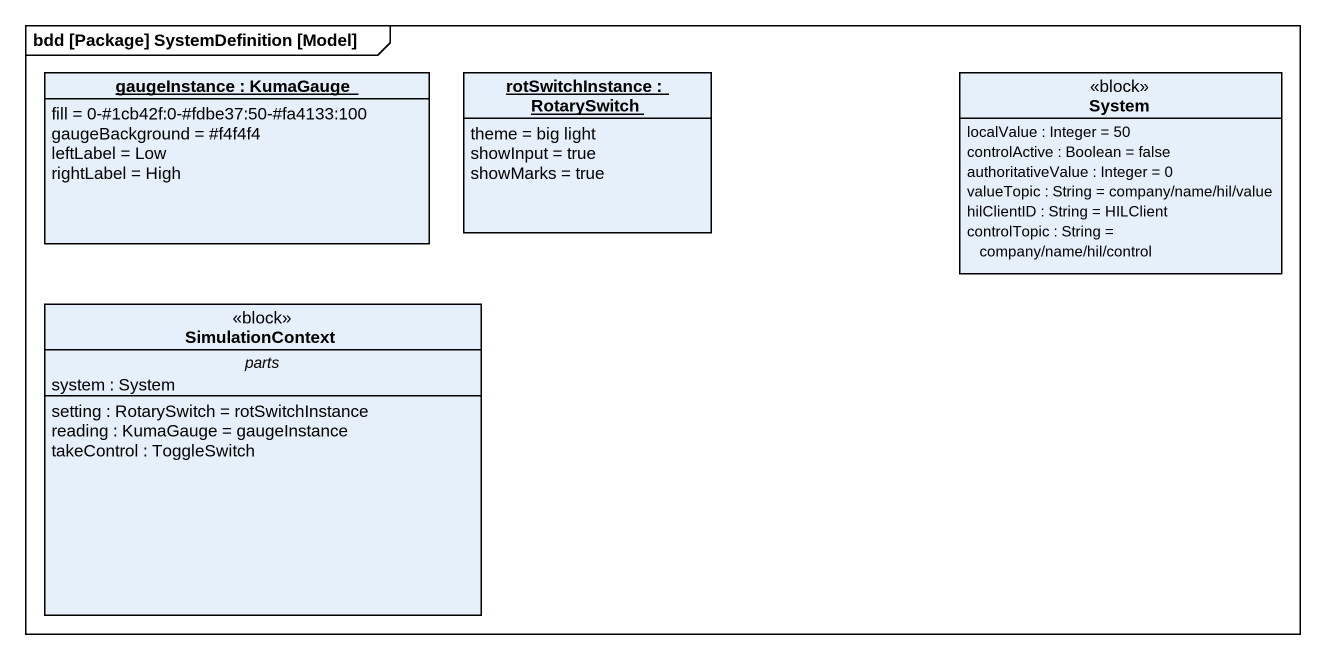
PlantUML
@startuml
mainframe bdd [Package] SystemDefinition [Model]
hide circle
hide empty members
object "gaugeInstance : KumaGauge" as gaugeInstance {
  fill = 0-#1cb42f:0-#fdbe37:50-#fa4133:100
  gaugeBackground = #f4f4f4
  leftLabel = Low
  rightLabel = High
}
object "rotSwitchInstance : RotarySwitch" as rotSwitchInstance {
  theme = big light
  showInput = true
  showMarks = true
}
class System <<block>> {
  localValue : Integer = 50
  controlActive : Boolean = false
  authoritativeValue : Integer = 0
  valueTopic : String = company/name/hil/value
  hilClientID : String = HILClient
  controlTopic : String = company/name/hil/control
}
class SimulationContext <<block>> {
  -- parts --
  system : System
  --
  setting : RotarySwitch = rotSwitchInstance
  reading : KumaGauge = gaugeInstance
  takeControl : ToggleSwitch
}
@enduml
